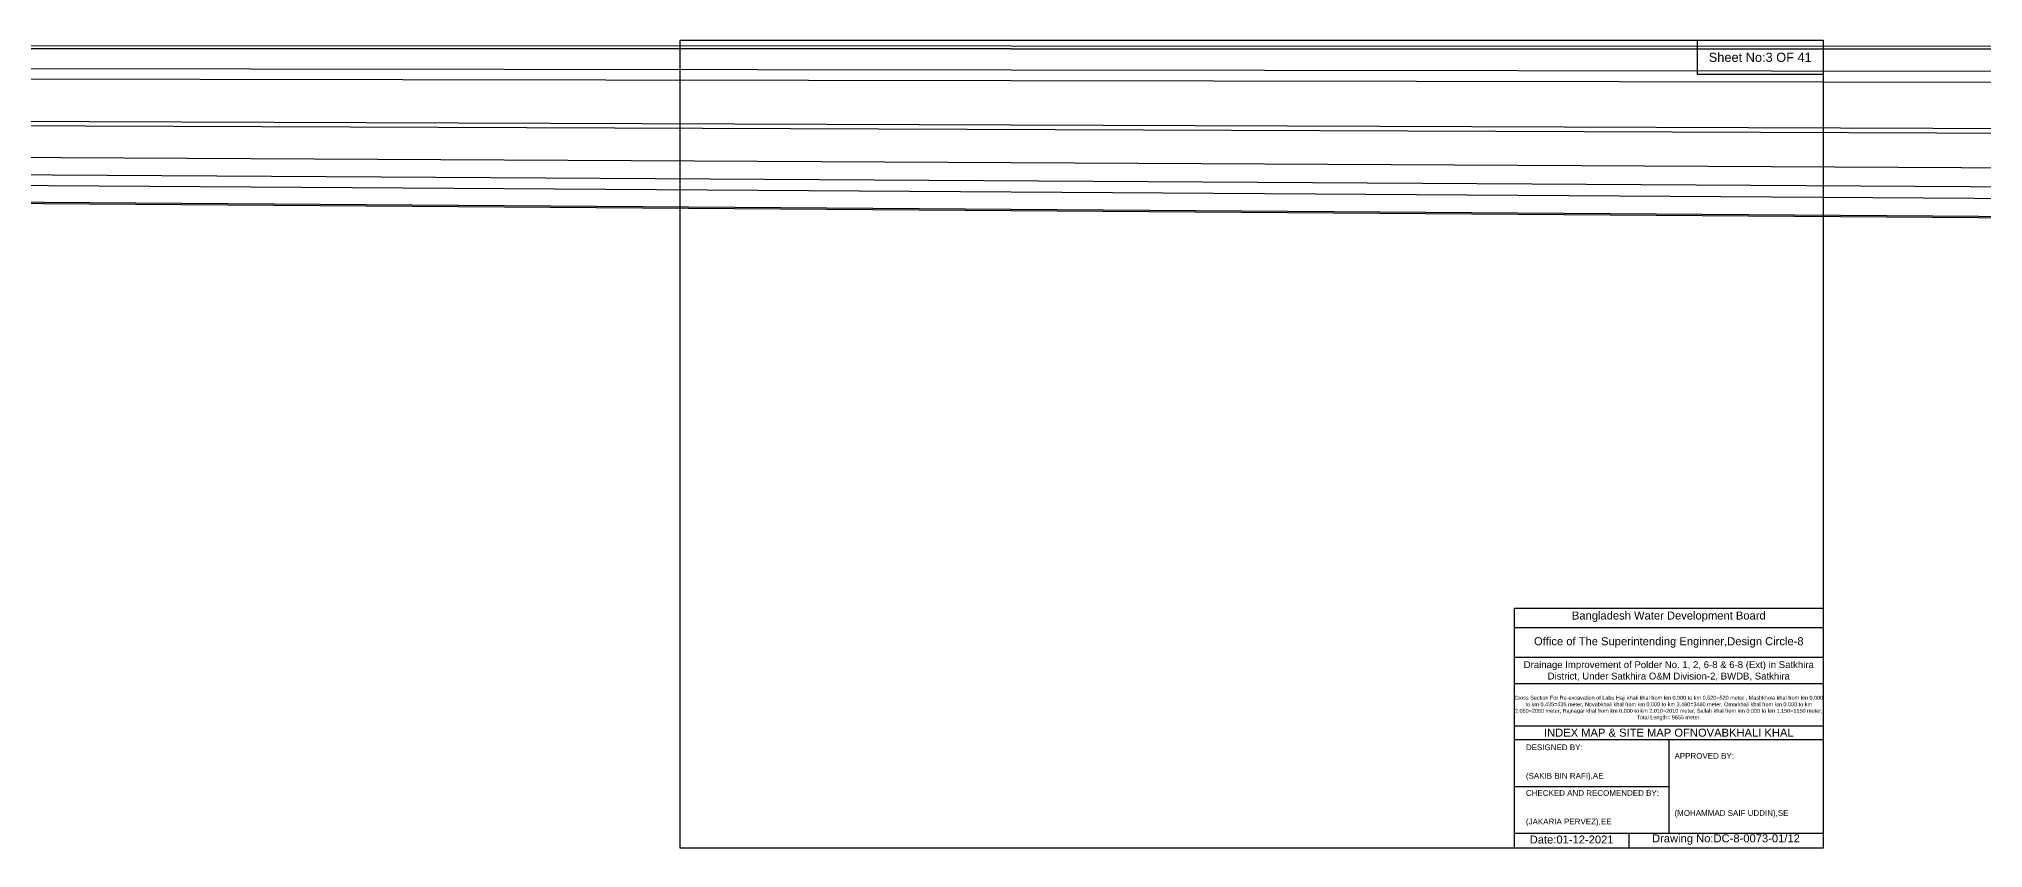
# Model space of a CAD drawing. Header units: inches. Extents: x 0 to 506000, y -4242 to 7.
# Drawn here: x 116634 to 126840, y -4242 to 7 of the extents above; entities that cross this region are included whole.
import ezdxf

# ---------------------------------------------------------------- set-up
doc = ezdxf.new("R2010")
doc.units = ezdxf.units.IN
doc.header["$LTSCALE"] = 7
doc.header["$MEASUREMENT"] = 0
doc.layers.add('Cross Section Labels', color=7, linetype='Continuous', lineweight=9)
doc.styles.get("Standard").update_dxf_attribs({"font": 'arial.ttf'})
doc.dimstyles.get("Standard").update_dxf_attribs({"dimtxt": 0.18, "dimasz": 0.18, "dimexe": 0.18, "dimexo": 0.0625, "dimgap": 0.09, "dimtad": 0, "dimtih": 1, "dimtoh": 1, "dimdec": 4, "dimzin": 0, "dimdsep": 46, "dimtxsty": 'Standard', "dimcen": 0.09, "dimadec": 0, "dimazin": 0, "dimtfac": 1, "dimtdec": 4, "dimtofl": 0, "dimtmove": 0, "dimatfit": 3, "dimfxl": 1, "dimtolj": 1, "dimtzin": 0, "dimarcsym": 0})

msp = doc.modelspace()

# ---------------------------------------------------------------- linework, layer by layer
for points in [[(120000, 0), (126000, 0), (126000, -4242), (120000, -4242)], [(125340, 0), (126000, 0), (126000, -180), (125340, -180)]]:
    msp.add_lwpolyline(points, close=True)
for points in [[(124380, -4242), (124380, -2982), (126000, -2982)], [(124380, -3084), (126000, -3084)], [(124380, -3240), (126000, -3240)], [(124380, -3378), (126000, -3378)], [(124380, -3600), (126000, -3600)], [(124380, -3672), (126000, -3672)], [(125190, -3672), (125190, -4164)], [(124380, -3918), (125190, -3918)], [(124380, -4164), (126000, -4164)], [(124980, -4164), (124980, -4242)]]:
    msp.add_lwpolyline(points)

# ---------------------------------------------------------------- texts
at = {"attachment_point": 5}
for s, insert, char_height in [('Sheet No:3 OF 41', (125670, -90), 48), ('Bangladesh Water Development Board', (125190, -3027), 42), ('Office of The Superintending Enginner,Design Circle-8', (125190, -3162), 42)]:
    msp.add_mtext(s, dxfattribs=dict(at, insert=insert, char_height=char_height))
for s, insert, char_height, width, attachment_point in [('Drainage Improvement of Polder No. 1, 2, 6-8 & 6-8 (Ext) in Satkhira District, Under Satkhira O&M Division-2, BWDB, Satkhira', (125190, -3312), 36, 1680, 5), ('Cross Section For Re-excavation of Labu Haji khali khal from km 0.000 to km 0.520=520 meter , Mashkhola khal from km 0.000 to km 0.435=435 meter, Novabkhali khal from km 0.000 to km 3.480=3480 meter, Omarkhali khal from km 0.000 to km 2.060=2060 meter, Rajnagar khal from km 0.000 to km 2.010=2010 meter, Sallah khal from km 0.000 to km 1.150=1150 meter, Total Length= 9655 meter. ', (125190, -3507), 20.561, 1620, 5), ('INDEX MAP & SITE MAP OFNOVABKHALI KHAL', (125190, -3636), 42, 1680, 5), ('DESIGNED BY:^J^J^J(SAKIB BIN RAFI),AE', (124440, -3792), 30, 840, 4), ('APPROVED BY:^J^J^J^J^J^J(MOHAMMAD SAIF UDDIN),SE', (125220, -3912), 30, 840, 4), ('CHECKED AND RECOMENDED BY:^J^J^J(JAKARIA PERVEZ),EE', (124440, -4032), 30, 840, 4), ('Date:01-12-2021', (124680, -4197), 42, 840, 5), ('Drawing No:DC-8-0073-01/12', (125490, -4197), 42, 1320, 5)]:
    msp.add_mtext(s, dxfattribs=dict(insert=insert, char_height=char_height, width=width, attachment_point=attachment_point))

# ---------------------------------------------------------------- leaders
at = {"layer": 'Cross Section Labels', "annotation_type": 0, "has_hookline": 1, "hookline_direction": 0, "text_width": 497}
for points in [[(0, 0), (242808, -1783), (242988, -1783)], [(0, 0), (262714, -1592), (262894, -1592)], [(0, 0), (272532, -347), (272712, -347)], [(0, 0), (273030, -1989), (273210, -1989)], [(0, 0), (283272, -1851), (283452, -1851)], [(0, 0), (292196, -508), (292286, -114), (292330, -114)], [(0, 0), (323900, -1706), (324080, -1706)], [(0, 0), (403262, -146), (403442, -146)], [(0, 0), (413300, -154), (413480, -154)], [(0, 0), (412980, -1586), (413160, -1586)], [(0, 0), (443222, -1617), (443402, -1617)], [(0, 0), (452718, -111), (452897, -111)]]:
    msp.add_leader(points, dimstyle='Standard', override={"dimasz": 43.2}, dxfattribs=at)

doc.saveas('drawing.dxf')
